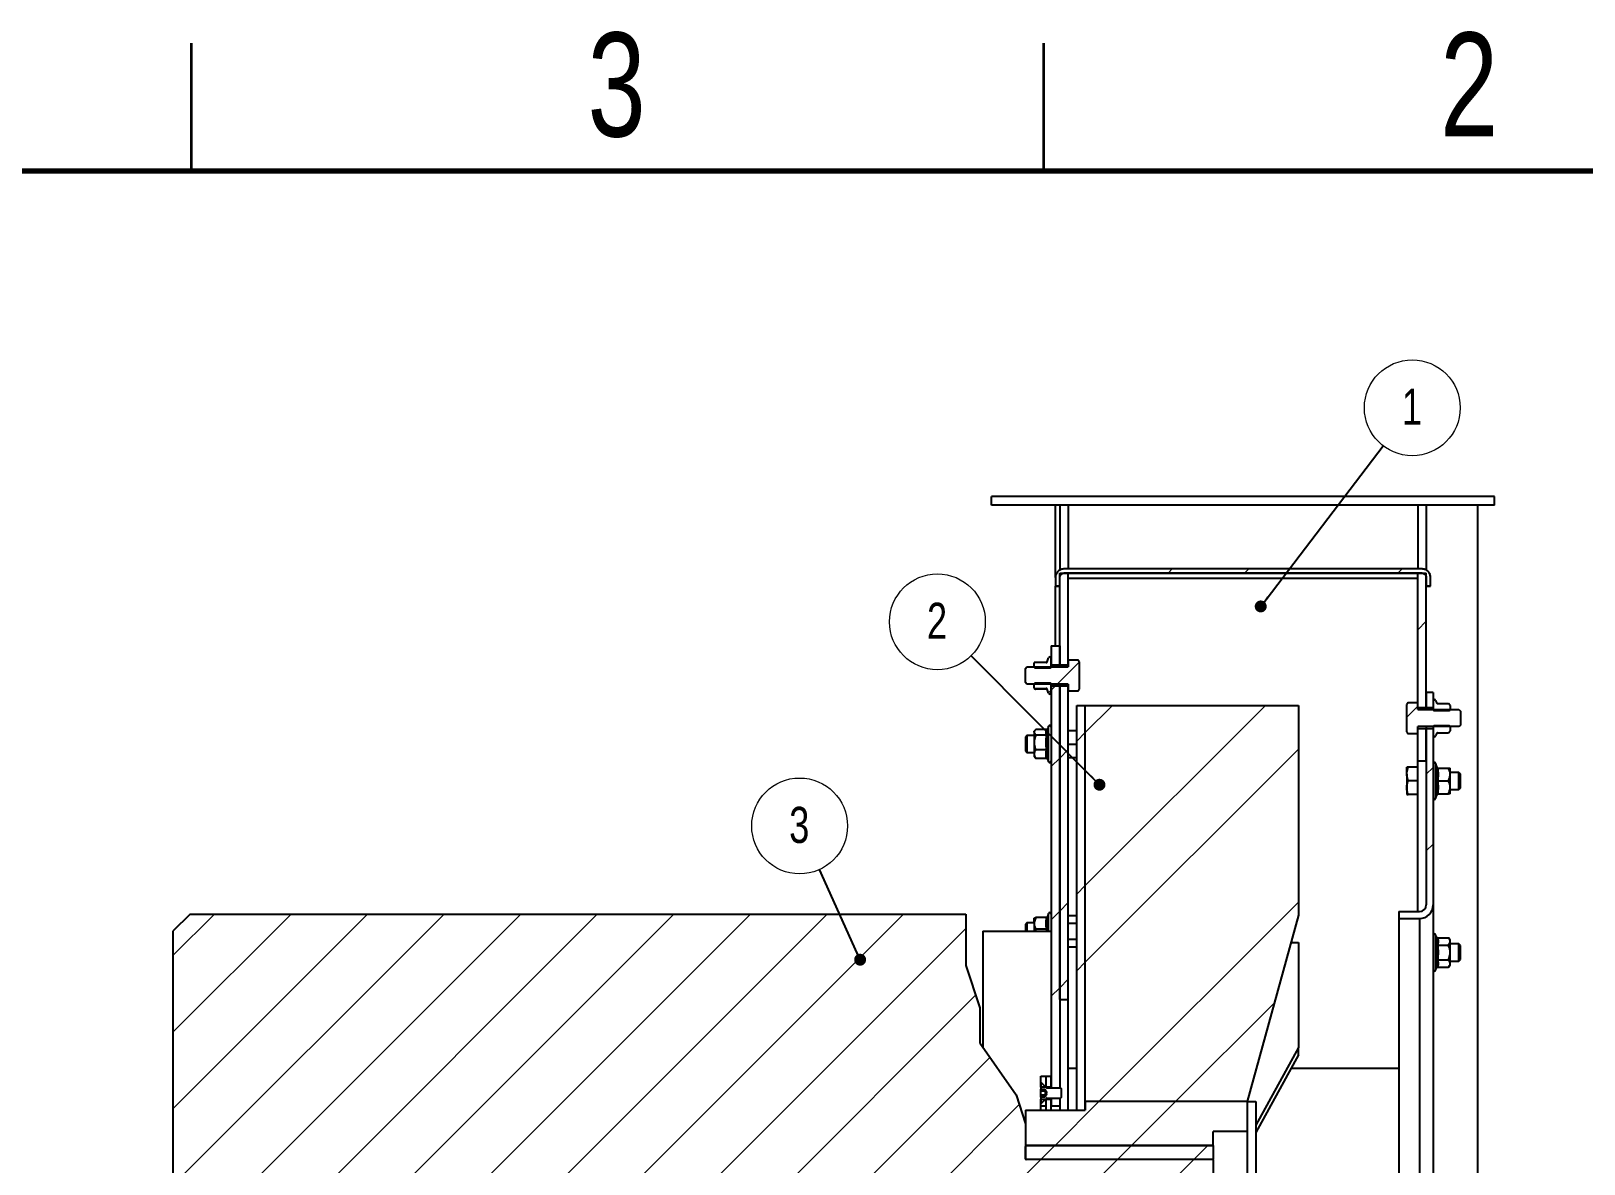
# Model space of a CAD drawing. Header units: millimetres. Extents: x 2 to 418, y 2 to 295.
# Drawn here: x 250.6 to 341.7, y 228.7 to 295.2 of the extents above; entities that cross this region are included whole.
import ezdxf

# ---------------------------------------------------------------- set-up
doc = ezdxf.new("R2010")
doc.units = ezdxf.units.MM
doc.styles.add('SLDTEXTSTYLE0', font='TXT', dxfattribs={"width": 0.75})
doc.dimstyles.new('SLDDIMSTYLE1', dxfattribs={"dimtxt": 0.18, "dimasz": 0.7, "dimexe": 0, "dimexo": 0.0625, "dimgap": 0, "dimtad": 0, "dimtih": 1, "dimtoh": 1, "dimdec": 0, "dimrnd": 1e-09, "dimzin": 0, "dimdsep": 46, "dimtxsty": 'Standard', "dimblk1": 'DOT', "dimblk2": 'DOT', "dimsah": 1, "dimcen": 0.09, "dimadec": 0, "dimazin": 0, "dimtfac": 0.7, "dimtdec": 0, "dimtofl": 0, "dimtmove": 0, "dimatfit": 3, "dimldrblk": 'DOT', "dimfxl": 0, "dimfrac": 2, "dimtolj": 1, "dimtzin": 0, "dimarcsym": 0})

# ---------------------------------------------------------------- blocks, each defined once
blk = doc.blocks.new('SW_NOTE_11')
at = {"color": 0, "linetype": 'Continuous', "lineweight": 0}
blk.add_circle((-1.158, 2.561), 2.81, dxfattribs=at)
at = {"color": 0, "linetype": 'Continuous', "lineweight": 0, "insert": (-1.179, 3.679), "char_height": 2.117, "attachment_point": 2, "style": 'SLDTEXTSTYLE0'}
blk.add_mtext('3', dxfattribs=at)
blk = doc.blocks.new('_DOT')
at = {"color": 0, "linetype": 'ByBlock', "lineweight": -2}
blk.add_line((-0.5, 0), (-1, 0), dxfattribs=at)
at = {"color": 0, "linetype": 'ByBlock', "const_width": 0.5}
blk.add_lwpolyline([(-0.25, 0, 1), (0.25, 0, 1)], format="xyb", close=True, dxfattribs=at)
blk = doc.blocks.new('SW_NOTE_12')
at = {"color": 0, "linetype": 'Continuous', "lineweight": 0}
blk.add_circle((1.704, 2.234), 2.81, dxfattribs=at)
at = {"color": 0, "linetype": 'Continuous', "lineweight": 0, "insert": (1.683, 3.353), "char_height": 2.117, "attachment_point": 2, "style": 'SLDTEXTSTYLE0'}
blk.add_mtext('1', dxfattribs=at)
blk = doc.blocks.new('SW_NOTE_13')
at = {"color": 0, "linetype": 'Continuous', "lineweight": 0}
blk.add_circle((-1.981, 1.993), 2.81, dxfattribs=at)
at = {"color": 0, "linetype": 'Continuous', "lineweight": 0, "insert": (-2.002, 3.112), "char_height": 2.117, "attachment_point": 2, "style": 'SLDTEXTSTYLE0'}
blk.add_mtext('2', dxfattribs=at)

msp = doc.modelspace()

# ---------------------------------------------------------------- hatches: boundary and pattern name
at = {"linetype": 'Continuous', "lineweight": 18}
h = msp.add_hatch(dxfattribs=at)
h.set_pattern_fill('ANSI32', angle=3e-322, style=0)
edge = h.paths.add_edge_path(flags=0)
edge.add_line((332.672, 262.647), (332.672, 263.147))
edge.add_spline(control_points=[(332.672, 263.147), (332.672, 263.203), (332.663, 263.26), (332.644, 263.312), (332.626, 263.365), (332.598, 263.416), (332.563, 263.459), (332.528, 263.503), (332.485, 263.541), (332.437, 263.571), (332.39, 263.601), (332.337, 263.622), (332.282, 263.635), (332.246, 263.643), (332.209, 263.647), (332.172, 263.647)], knot_values=[0, 0, 0, 0, 0.001679, 0.001679, 0.001679, 0.003358, 0.003358, 0.003358, 0.005037, 0.005037, 0.005037, 0.006715, 0.006715, 0.006715, 0.007811, 0.007811, 0.007811, 0.007811], weights=[1, 1, 1, 1, 1, 1, 1, 1, 1, 1, 1, 1, 1, 1, 1, 1], degree=3, periodic=0)
edge.add_line((332.172, 263.647), (311.172, 263.647))
edge.add_spline(control_points=[(311.172, 263.647), (311.116, 263.647), (311.06, 263.637), (311.007, 263.619), (310.954, 263.6), (310.904, 263.572), (310.86, 263.537), (310.816, 263.502), (310.778, 263.459), (310.748, 263.412), (310.719, 263.364), (310.697, 263.311), (310.685, 263.257), (310.676, 263.221), (310.672, 263.184), (310.672, 263.147)], knot_values=[0, 0, 0, 0, 0.001679, 0.001679, 0.001679, 0.003358, 0.003358, 0.003358, 0.005037, 0.005037, 0.005037, 0.006715, 0.006715, 0.006715, 0.007811, 0.007811, 0.007811, 0.007811], weights=[1, 1, 1, 1, 1, 1, 1, 1, 1, 1, 1, 1, 1, 1, 1, 1], degree=3, periodic=0)
edge.add_line((310.672, 263.147), (310.672, 262.647))
edge.add_line((310.672, 262.647), (310.922, 262.647))
edge.add_line((310.922, 262.647), (310.922, 263.147))
edge.add_spline(control_points=[(310.922, 263.147), (310.922, 263.175), (310.927, 263.203), (310.936, 263.23), (310.946, 263.256), (310.96, 263.281), (310.977, 263.303), (310.995, 263.325), (311.016, 263.344), (311.04, 263.359), (311.064, 263.374), (311.09, 263.385), (311.117, 263.391), (311.135, 263.395), (311.154, 263.397), (311.172, 263.397)], knot_values=[0, 0, 0, 0, 0.000839, 0.000839, 0.000839, 0.001679, 0.001679, 0.001679, 0.002518, 0.002518, 0.002518, 0.003358, 0.003358, 0.003358, 0.003905, 0.003905, 0.003905, 0.003905], weights=[1, 1, 1, 1, 1, 1, 1, 1, 1, 1, 1, 1, 1, 1, 1, 1], degree=3, periodic=0)
edge.add_line((311.172, 263.397), (332.172, 263.397))
edge.add_spline(control_points=[(332.172, 263.397), (332.2, 263.397), (332.229, 263.392), (332.255, 263.383), (332.281, 263.374), (332.307, 263.36), (332.328, 263.342), (332.35, 263.325), (332.369, 263.303), (332.384, 263.279), (332.399, 263.256), (332.41, 263.229), (332.416, 263.202), (332.42, 263.184), (332.422, 263.165), (332.422, 263.147)], knot_values=[0, 0, 0, 0, 0.000839, 0.000839, 0.000839, 0.001679, 0.001679, 0.001679, 0.002518, 0.002518, 0.002518, 0.003358, 0.003358, 0.003358, 0.003905, 0.003905, 0.003905, 0.003905], weights=[1, 1, 1, 1, 1, 1, 1, 1, 1, 1, 1, 1, 1, 1, 1, 1], degree=3, periodic=0)
edge.add_line((332.422, 263.147), (332.422, 262.647))
edge.add_line((332.422, 262.647), (332.672, 262.647))
h = msp.add_hatch(dxfattribs=at)
h.set_pattern_fill('ANSI32', angle=3e-322, style=0)
h.paths.add_polyline_path([(311.422, 263.396), (310.922, 263.396), (310.922, 257.996), (311.422, 257.996)], flags=0)
h = msp.add_hatch(dxfattribs=at)
h.set_pattern_fill('ANSI32', angle=3e-322, style=0)
h.paths.add_polyline_path([(332.422, 263.396), (331.922, 263.396), (331.922, 255.496), (332.422, 255.496)], flags=0)
h = msp.add_hatch(dxfattribs=at)
h.set_pattern_fill('ANSI32', angle=3e-322, style=0)
h.paths.add_polyline_path([(310.922, 259.146), (310.422, 259.146), (310.422, 257.996), (310.922, 257.996)], flags=0)
h = msp.add_hatch(dxfattribs=at)
h.set_pattern_fill('ANSI31', style=0)
h.paths.add_polyline_path([(311.991, 258.32), (311.422, 258.32), (311.422, 257.896), (309.005, 257.896), (308.922, 257.813), (308.922, 256.979), (309.005, 256.896), (311.422, 256.896), (311.422, 256.472), (311.991, 256.472), (312.062, 256.596), (312.062, 258.196)], flags=0)
h = msp.add_hatch(dxfattribs=at)
h.set_pattern_fill('ANSI31', style=0)
edge = h.paths.add_edge_path(flags=0)
edge.add_spline(control_points=[(310.184, 258.192), (310.182, 258.188), (310.181, 258.184), (310.178, 258.181), (310.175, 258.175), (310.17, 258.17), (310.165, 258.166), (310.159, 258.161), (310.153, 258.158), (310.147, 258.156), (310.141, 258.154), (310.134, 258.152), (310.127, 258.152)], knot_values=[0, 0, 0, 0, 0.000131, 0.000131, 0.000131, 0.000335, 0.000335, 0.000335, 0.000538, 0.000538, 0.000538, 0.000741, 0.000741, 0.000741, 0.000741], weights=[1, 1, 1, 1, 1, 1, 1, 1, 1, 1, 1, 1, 1], degree=3, periodic=0)
edge.add_line((310.127, 258.152), (309.428, 258.152))
edge.add_line((309.428, 258.152), (309.422, 258.146))
edge.add_line((309.422, 258.146), (309.422, 257.896))
edge.add_line((309.422, 257.896), (309.475, 257.821))
edge.add_line((309.475, 257.821), (310.367, 257.821))
edge.add_line((310.367, 257.821), (310.42, 257.896))
edge.add_line((310.42, 257.896), (310.422, 257.896))
edge.add_line((310.422, 257.896), (310.422, 258.409))
edge.add_arc((310.345, 258.409), 0.0773, 0, 160)
edge.add_line((310.272, 258.435), (310.184, 258.192))
h = msp.add_hatch(dxfattribs=at)
h.set_pattern_fill('ANSI31', style=0)
edge = h.paths.add_edge_path(flags=0)
edge.add_spline(control_points=[(310.127, 256.64), (310.131, 256.64), (310.135, 256.639), (310.139, 256.638), (310.146, 256.637), (310.153, 256.634), (310.158, 256.631), (310.164, 256.627), (310.17, 256.623), (310.174, 256.617), (310.178, 256.612), (310.182, 256.606), (310.184, 256.6)], knot_values=[0, 0, 0, 0, 0.000122, 0.000122, 0.000122, 0.000328, 0.000328, 0.000328, 0.000535, 0.000535, 0.000535, 0.000742, 0.000742, 0.000742, 0.000742], weights=[1, 1, 1, 1, 1, 1, 1, 1, 1, 1, 1, 1, 1], degree=3, periodic=0)
edge.add_line((310.184, 256.6), (310.272, 256.357))
edge.add_arc((310.345, 256.383), 0.0773, 200, 360)
edge.add_line((310.422, 256.383), (310.422, 256.896))
edge.add_line((310.422, 256.896), (310.42, 256.896))
edge.add_line((310.42, 256.896), (310.367, 256.971))
edge.add_line((310.367, 256.971), (309.475, 256.971))
edge.add_line((309.475, 256.971), (309.422, 256.896))
edge.add_line((309.422, 256.896), (309.422, 256.646))
edge.add_line((309.422, 256.646), (309.428, 256.64))
edge.add_line((309.428, 256.64), (310.127, 256.64))
h = msp.add_hatch(dxfattribs=at)
h.set_pattern_fill('ANSI32', angle=3e-322, style=0)
h.paths.add_polyline_path([(310.922, 256.796), (310.422, 256.796), (310.422, 233.196), (310.922, 233.196)], flags=0)
h = msp.add_hatch(dxfattribs=at)
h.set_pattern_fill('ANSI32', angle=3e-322, style=0)
h.paths.add_polyline_path([(310.922, 256.796), (310.922, 238.396), (311.422, 238.396), (311.422, 256.796)], flags=0)
h = msp.add_hatch(dxfattribs=at)
h.set_pattern_fill('ANSI32', angle=3e-322, style=0)
h.paths.add_polyline_path([(332.822, 256.396), (332.422, 256.396), (332.422, 255.496), (332.822, 255.496)], flags=0)
h = msp.add_hatch(dxfattribs=at)
h.set_pattern_fill('ANSI31', style=0)
edge = h.paths.add_edge_path(flags=0)
edge.add_spline(control_points=[(333.08, 255.762), (333.073, 255.762), (333.067, 255.763), (333.061, 255.766), (333.054, 255.768), (333.049, 255.771), (333.043, 255.775), (333.037, 255.78), (333.032, 255.785), (333.028, 255.791), (333.024, 255.797), (333.02, 255.803), (333.018, 255.81), (333.018, 255.81), (333.018, 255.811), (333.018, 255.811)], knot_values=[0, 0, 0, 0, 0.000198, 0.000198, 0.000198, 0.000395, 0.000395, 0.000395, 0.000614, 0.000614, 0.000614, 0.000833, 0.000833, 0.000833, 0.000838, 0.000838, 0.000838, 0.000838], weights=[1, 1, 1, 1, 1, 1, 1, 1, 1, 1, 1, 1, 1, 1, 1, 1], degree=3, periodic=0)
edge.add_line((333.018, 255.811), (332.972, 255.935))
edge.add_arc((332.9, 255.909), 0.0773, 20, 180)
edge.add_line((332.822, 255.909), (332.822, 255.396))
edge.add_line((332.822, 255.396), (332.825, 255.396))
edge.add_line((332.825, 255.396), (332.877, 255.321))
edge.add_line((332.877, 255.321), (333.77, 255.321))
edge.add_line((333.77, 255.321), (333.822, 255.396))
edge.add_line((333.822, 255.396), (333.822, 255.646))
edge.add_line((333.822, 255.646), (333.722, 255.762))
edge.add_line((333.722, 255.762), (333.08, 255.762))
h = msp.add_hatch(dxfattribs=at)
h.set_pattern_fill('ANSI32', angle=3e-322, style=0)
h.paths.add_polyline_path([(312.422, 255.646), (311.922, 255.646), (311.922, 231.896), (312.422, 231.896)], flags=0)
h = msp.add_hatch(dxfattribs=at)
h.set_pattern_fill('ANSI32', angle=3e-322, style=0)
h.paths.add_polyline_path([(312.422, 232.396), (321.922, 232.396), (324.922, 243.331), (324.922, 255.646), (312.422, 255.646)], flags=0)
h = msp.add_hatch(dxfattribs=at)
h.set_pattern_fill('ANSI31', style=0)
h.paths.add_polyline_path([(331.354, 253.972), (331.922, 253.972), (331.922, 254.396), (334.34, 254.396), (334.422, 254.479), (334.422, 255.313), (334.34, 255.396), (331.922, 255.396), (331.922, 255.82), (331.354, 255.82), (331.282, 255.696), (331.282, 254.096)], flags=0)
h = msp.add_hatch(dxfattribs=at)
h.set_pattern_fill('ANSI32', angle=3e-322, style=0)
edge = h.paths.add_edge_path(flags=0)
edge.add_arc((332.022, 243.946), 0.8, 270, 360)
edge.add_line((332.822, 243.946), (332.822, 254.296))
edge.add_line((332.822, 254.296), (332.422, 254.296))
edge.add_line((332.422, 254.296), (332.422, 243.946))
edge.add_arc((332.022, 243.946), 0.4, 270, 360, ccw=False)
edge.add_line((332.022, 243.546), (330.822, 243.546))
edge.add_line((330.822, 243.546), (330.822, 243.146))
edge.add_line((330.822, 243.146), (332.022, 243.146))
h = msp.add_hatch(dxfattribs=at)
h.set_pattern_fill('ANSI32', angle=3e-322, style=0)
h.paths.add_polyline_path([(331.922, 254.296), (331.922, 252.396), (332.422, 252.396), (332.422, 254.296)], flags=0)
h = msp.add_hatch(dxfattribs=at)
h.set_pattern_fill('ANSI31', style=0)
edge = h.paths.add_edge_path(flags=0)
edge.add_spline(control_points=[(333.018, 253.981), (333.018, 253.981), (333.018, 253.982), (333.018, 253.982), (333.02, 253.989), (333.024, 253.995), (333.028, 254.001), (333.032, 254.007), (333.037, 254.012), (333.043, 254.017), (333.049, 254.021), (333.054, 254.024), (333.061, 254.026), (333.067, 254.029), (333.073, 254.03), (333.08, 254.03)], knot_values=[-0.000005, -0.000005, -0.000005, -0.000005, 0, 0, 0, 0.00022, 0.00022, 0.00022, 0.000439, 0.000439, 0.000439, 0.000637, 0.000637, 0.000637, 0.000836, 0.000836, 0.000836, 0.000836], weights=[1, 1, 1, 1, 1, 1, 1, 1, 1, 1, 1, 1, 1, 1, 1, 1], degree=3, periodic=0)
edge.add_line((333.08, 254.03), (333.722, 254.03))
edge.add_line((333.722, 254.03), (333.822, 254.146))
edge.add_line((333.822, 254.146), (333.822, 254.396))
edge.add_line((333.822, 254.396), (333.77, 254.471))
edge.add_line((333.77, 254.471), (332.877, 254.471))
edge.add_line((332.877, 254.471), (332.825, 254.396))
edge.add_line((332.825, 254.396), (332.822, 254.396))
edge.add_line((332.822, 254.396), (332.822, 253.883))
edge.add_arc((332.9, 253.883), 0.0773, 180, 340)
edge.add_line((332.972, 253.857), (333.018, 253.981))
h = msp.add_hatch(dxfattribs=at)
h.set_pattern_fill('ANSI31', style=0)
h.paths.add_polyline_path([(258.922, 242.396), (258.922, 212.396), (259.922, 211.396), (273.922, 211.396), (305.42, 211.396), (305.42, 214.418), (306.233, 216.883), (306.233, 218.954), (308.366, 222.001), (308.922, 223.69), (308.922, 225.296), (319.922, 225.296), (319.922, 226.796), (314.922, 226.796), (314.922, 227.996), (319.922, 227.996), (319.922, 228.996), (308.922, 228.996), (308.922, 229.496), (308.922, 231.102), (308.366, 232.791), (306.233, 235.838), (306.233, 237.909), (305.42, 240.374), (305.42, 243.396), (259.922, 243.396)], flags=0)
h = msp.add_hatch(dxfattribs=at)
h.set_pattern_fill('ANSI32', angle=3e-322, style=0)
h.paths.add_polyline_path([(310.122, 233.896), (309.822, 233.896), (309.822, 233.246), (310.122, 233.246)], flags=0)
h = msp.add_hatch(dxfattribs=at)
h.set_pattern_fill('ANSI31', style=0)
edge = h.paths.add_edge_path(flags=0)
edge.add_line((310.072, 232.664), (309.822, 232.664))
edge.add_line((309.822, 232.664), (309.822, 232.318))
edge.add_line((309.822, 232.318), (309.874, 232.318))
edge.add_line((309.874, 232.318), (310.144, 232.587))
edge.add_arc((310.165, 232.566), 0.03, 90, 135, ccw=False)
edge.add_line((310.165, 232.596), (310.967, 232.596))
edge.add_line((310.967, 232.596), (311.022, 232.651))
edge.add_line((311.022, 232.651), (311.022, 233.141))
edge.add_line((311.022, 233.141), (310.967, 233.196))
edge.add_line((310.967, 233.196), (310.165, 233.196))
edge.add_arc((310.165, 233.226), 0.03, 225, 270, ccw=False)
edge.add_line((310.144, 233.205), (309.874, 233.475))
edge.add_line((309.874, 233.475), (309.822, 233.475))
edge.add_line((309.822, 233.475), (309.822, 233.128))
edge.add_line((309.822, 233.128), (310.072, 233.128))
edge.add_line((310.072, 233.128), (310.072, 233.097))
edge.add_line((310.072, 233.097), (310.188, 232.896))
edge.add_line((310.188, 232.896), (310.072, 232.695))
edge.add_line((310.072, 232.695), (310.072, 232.664))
h = msp.add_hatch(dxfattribs=at)
h.set_pattern_fill('ANSI34', angle=3e-322, style=0)
h.paths.add_polyline_path([(310.422, 233.896), (310.122, 233.896), (310.122, 233.246), (310.422, 233.246)], flags=0)
h = msp.add_hatch(dxfattribs=at)
h.set_pattern_fill('ANSI32', angle=3e-322, style=0)
h.paths.add_polyline_path([(312.422, 231.896), (308.922, 231.896), (308.922, 229.826), (319.922, 229.826), (319.922, 230.646), (321.922, 230.646), (321.922, 232.396), (312.422, 232.396)], flags=0)
h = msp.add_hatch(dxfattribs=at)
h.set_pattern_fill('ANSI32', angle=3e-322, style=0)
h.paths.add_polyline_path([(309.822, 232.546), (309.822, 232.146), (310.122, 232.146), (310.122, 232.546)], flags=0)
h = msp.add_hatch(dxfattribs=at)
h.set_pattern_fill('ANSI34', angle=3e-322, style=0)
h.paths.add_polyline_path([(310.122, 232.546), (310.122, 231.896), (310.422, 231.896), (310.422, 232.546)], flags=0)
h = msp.add_hatch(dxfattribs=at)
h.set_pattern_fill('ANSI32', angle=3e-322, style=0)
h.paths.add_polyline_path([(310.422, 232.596), (310.422, 232.146), (310.922, 232.146), (310.922, 232.596)], flags=0)
h = msp.add_hatch(dxfattribs=at)
h.set_pattern_fill('ANSI32', angle=3e-322, style=0)
h.paths.add_polyline_path([(322.422, 232.396), (321.922, 232.396), (321.922, 228.096), (322.422, 228.096)], flags=0)
h = msp.add_hatch(dxfattribs=at)
h.set_pattern_fill('ANSI31', style=0)
edge = h.paths.add_edge_path(flags=0)
edge.add_line((308.962, 228.996), (319.882, 228.996))
edge.add_arc((319.882, 229.036), 0.04, 270, 360)
edge.add_line((319.922, 229.036), (319.922, 229.756))
edge.add_arc((319.882, 229.756), 0.04, 0, 90)
edge.add_line((319.882, 229.796), (308.962, 229.796))
edge.add_arc((308.962, 229.756), 0.04, 90, 180)
edge.add_line((308.922, 229.756), (308.922, 229.036))
edge.add_arc((308.962, 229.036), 0.04, 180, 270)

# ---------------------------------------------------------------- linework, layer by layer
at = {"color": 7, "linetype": 'Continuous', "lineweight": 35}
for p, q in [((260, 287), (260, 294.5)), ((310, 287), (310, 294.5))]:
    msp.add_line(p, q, dxfattribs=at)
at = {"color": 7, "linetype": 'Continuous', "lineweight": 70}
msp.add_line((10, 287), (410, 287), dxfattribs=at)
at = {"color": 7, "linetype": 'Continuous', "lineweight": 25}
for p, q in [((336.422, 267.896), (306.922, 267.896)), ((306.922, 267.396), (306.922, 267.896)), ((336.422, 267.396), (336.422, 267.896)), ((336.422, 267.396), (306.922, 267.396)), ((310.672, 263.147), (310.672, 267.396)), ((310.922, 267.396), (310.922, 263.58)), ((311.422, 267.396), (311.422, 263.647)), ((331.922, 267.396), (331.922, 263.647)), ((332.422, 267.396), (332.422, 263.58)), ((335.422, 267.396), (335.422, 196.044)), ((310.922, 263.396), (311.422, 263.396)), ((310.922, 257.996), (310.922, 263.396)), ((311.172, 263.647), (311.172, 263.647)), ((332.172, 263.647), (311.172, 263.647)), ((311.172, 263.397), (332.172, 263.397)), ((332.172, 263.397), (311.172, 263.397)), ((311.422, 263.397), (311.422, 263.396)), ((311.422, 257.996), (311.422, 263.396)), ((331.922, 263.397), (331.922, 263.396)), ((331.922, 255.496), (331.922, 263.396)), ((331.922, 263.396), (332.422, 263.396)), ((332.172, 263.647), (332.172, 263.647)), ((332.409, 263.227), (332.38, 263.283)), ((332.422, 255.496), (332.422, 263.396)), ((310.672, 263.147), (310.672, 262.647)), ((310.672, 262.647), (310.922, 262.647)), ((310.922, 262.647), (310.672, 262.647)), ((310.672, 262.647), (310.672, 262.647)), ((310.672, 259.146), (310.672, 262.629)), ((310.922, 262.647), (310.922, 263.147)), ((331.922, 263.096), (311.422, 263.096)), ((332.422, 263.147), (332.422, 262.647)), ((332.422, 262.647), (332.672, 262.647)), ((332.672, 262.647), (332.422, 262.647)), ((332.422, 262.647), (332.422, 262.647)), ((332.672, 262.647), (332.672, 263.147)), ((310.422, 259.146), (310.422, 257.996)), ((310.422, 259.146), (310.922, 259.146)), ((310.922, 259.146), (310.922, 257.996)), ((308.922, 257.813), (309.005, 257.896)), ((308.922, 256.979), (308.922, 257.813)), ((309.005, 257.896), (311.422, 257.896)), ((309.428, 258.152), (309.422, 258.146)), ((309.422, 257.896), (309.422, 258.146)), ((309.422, 257.896), (309.475, 257.821)), ((310.127, 258.152), (309.428, 258.152)), ((310.367, 257.821), (309.475, 257.821)), ((310.184, 258.192), (310.272, 258.435)), ((310.367, 257.821), (310.42, 257.896)), ((310.42, 257.896), (310.422, 257.896)), ((310.422, 257.896), (310.422, 258.409)), ((310.922, 257.996), (310.422, 257.996)), ((310.922, 257.996), (310.922, 257.896)), ((311.422, 257.996), (310.922, 257.996)), ((311.422, 258.32), (311.422, 257.896)), ((311.422, 258.32), (311.991, 258.32)), ((312.062, 258.196), (311.991, 258.32)), ((312.062, 258.196), (312.062, 256.596)), ((309.005, 256.896), (308.922, 256.979)), ((311.422, 256.896), (309.005, 256.896)), ((309.475, 256.971), (309.422, 256.896)), ((309.422, 256.646), (309.422, 256.896)), ((309.475, 256.971), (310.367, 256.971)), ((310.42, 256.896), (310.367, 256.971)), ((310.422, 256.896), (310.42, 256.896)), ((310.422, 256.383), (310.422, 256.896)), ((310.922, 256.896), (310.922, 256.796)), ((311.422, 256.896), (311.422, 256.472)), ((309.422, 256.646), (309.428, 256.64)), ((309.428, 256.64), (310.127, 256.64)), ((310.165, 256.596), (309.522, 256.596)), ((310.165, 256.596), (310.127, 256.64)), ((310.272, 256.357), (310.184, 256.6)), ((310.422, 256.796), (310.922, 256.796)), ((310.422, 256.796), (310.422, 233.196)), ((310.922, 256.796), (310.922, 233.196)), ((310.922, 256.796), (311.422, 256.796)), ((310.922, 238.396), (310.922, 256.796)), ((311.422, 238.396), (311.422, 256.796)), ((311.991, 256.472), (311.422, 256.472)), ((311.991, 256.472), (312.062, 256.596)), ((332.422, 256.396), (332.422, 255.496)), ((332.822, 256.396), (332.422, 256.396)), ((332.822, 256.396), (332.822, 255.496)), ((332.822, 255.909), (332.822, 255.396)), ((332.972, 255.935), (333.018, 255.811)), ((311.922, 255.646), (312.422, 255.646)), ((311.922, 231.896), (311.922, 255.646)), ((312.422, 232.396), (312.422, 255.646)), ((312.422, 255.646), (324.922, 255.646)), ((312.422, 231.896), (312.422, 255.646)), ((324.922, 255.646), (324.922, 243.331)), ((331.354, 255.82), (331.282, 255.696)), ((331.282, 254.096), (331.282, 255.696)), ((331.354, 255.82), (331.922, 255.82)), ((331.922, 255.396), (331.922, 255.82)), ((332.422, 255.496), (331.922, 255.496)), ((331.922, 255.396), (334.34, 255.396)), ((332.822, 255.496), (332.422, 255.496)), ((332.422, 255.496), (332.422, 255.396)), ((332.822, 255.396), (332.825, 255.396)), ((332.825, 255.396), (332.877, 255.321)), ((333.77, 255.321), (332.877, 255.321)), ((333.08, 255.762), (333.722, 255.762)), ((333.822, 255.646), (333.722, 255.762)), ((333.77, 255.321), (333.822, 255.396)), ((333.822, 255.646), (333.822, 255.396)), ((334.34, 255.396), (334.422, 255.313)), ((334.422, 255.313), (334.422, 254.479)), ((309.478, 254.191), (309.422, 254.127)), ((309.422, 254.07), (309.422, 254.127)), ((310.165, 254.235), (309.522, 254.235)), ((310.272, 254.416), (310.206, 254.234)), ((311.422, 254.177), (311.922, 254.177)), ((331.282, 254.096), (331.354, 253.972)), ((334.34, 254.396), (331.922, 254.396)), ((331.922, 253.972), (331.922, 254.396)), ((331.922, 254.296), (332.422, 254.296)), ((331.922, 252.396), (331.922, 254.296)), ((332.422, 254.396), (332.422, 254.296)), ((332.422, 254.296), (332.422, 243.946)), ((332.422, 254.296), (332.822, 254.296)), ((332.422, 252.396), (332.422, 254.296)), ((332.822, 254.396), (332.822, 253.883)), ((332.825, 254.396), (332.822, 254.396)), ((332.822, 254.296), (332.822, 243.946)), ((332.877, 254.471), (332.825, 254.396)), ((332.877, 254.471), (333.77, 254.471)), ((333.722, 254.03), (333.822, 254.146)), ((333.822, 254.396), (333.77, 254.471)), ((333.822, 254.396), (333.822, 254.146)), ((334.422, 254.479), (334.34, 254.396)), ((309.005, 253.877), (308.922, 253.794)), ((308.922, 253.794), (308.922, 252.96)), ((309.422, 253.877), (309.005, 253.877)), ((309.005, 253.877), (309.005, 252.877)), ((309.422, 254.07), (309.422, 253.474)), ((309.422, 253.474), (309.422, 252.782)), ((310.165, 253.904), (309.522, 253.904)), ((311.422, 253.377), (311.922, 253.377)), ((331.922, 253.972), (331.354, 253.972)), ((333.018, 253.981), (332.972, 253.857)), ((333.08, 254.03), (333.722, 254.03)), ((308.922, 252.96), (309.005, 252.877)), ((309.005, 252.877), (309.422, 252.877)), ((309.422, 252.782), (309.422, 252.627)), ((309.422, 252.627), (309.478, 252.563)), ((309.522, 252.518), (309.48, 252.565)), ((310.165, 253.045), (309.522, 253.045)), ((310.165, 252.518), (309.522, 252.518)), ((310.218, 252.487), (310.272, 252.338)), ((311.422, 252.577), (311.922, 252.577)), ((331.922, 252.396), (332.422, 252.396)), ((331.922, 243.546), (331.922, 252.396)), ((331.282, 251.612), (331.282, 252.012)), ((331.282, 251.612), (331.282, 250.812)), ((331.922, 252.012), (331.354, 252.012)), ((333.062, 252.005), (332.972, 252.251)), ((333.052, 252.002), (333.054, 252.002)), ((333.08, 251.962), (333.722, 251.962)), ((333.822, 251.587), (333.822, 251.962)), ((334.34, 251.712), (333.822, 251.712)), ((333.822, 250.837), (333.822, 251.587)), ((334.422, 251.629), (334.34, 251.712)), ((334.34, 251.462), (334.34, 251.712)), ((334.34, 250.712), (334.34, 251.462)), ((334.422, 251.42), (334.422, 251.629)), ((334.422, 250.795), (334.422, 251.42)), ((331.282, 250.812), (331.282, 250.412)), ((331.922, 251.212), (331.354, 251.212)), ((333.08, 251.212), (333.722, 251.212)), ((333.08, 250.462), (333.722, 250.462)), ((333.822, 250.462), (333.822, 250.837)), ((333.822, 250.712), (334.34, 250.712)), ((334.34, 250.712), (334.422, 250.795)), ((331.922, 250.412), (331.354, 250.412)), ((332.972, 250.173), (333.062, 250.418)), ((333.052, 250.422), (333.054, 250.422)), ((259.922, 243.396), (258.922, 242.396)), ((259.922, 243.396), (305.42, 243.396)), ((305.42, 243.396), (305.42, 240.374)), ((310.165, 243.196), (309.522, 243.196)), ((310.272, 243.435), (310.187, 243.201)), ((311.422, 243.32), (311.922, 243.32)), ((324.922, 243.331), (321.922, 232.396)), ((330.822, 243.546), (332.022, 243.546)), ((330.822, 243.546), (330.822, 243.146)), ((332.822, 243.946), (332.822, 210.846)), ((258.922, 242.396), (258.922, 212.396)), ((306.422, 242.396), (306.422, 235.567)), ((306.422, 242.396), (310.422, 242.396)), ((309.005, 242.896), (308.922, 242.813)), ((308.922, 242.813), (308.922, 242.396)), ((309.422, 242.896), (309.005, 242.896)), ((309.005, 242.896), (309.005, 242.396)), ((309.422, 242.852), (309.422, 243.146)), ((309.422, 242.852), (309.422, 242.396)), ((309.522, 242.509), (309.48, 242.396)), ((310.165, 242.509), (309.522, 242.509)), ((311.422, 242.858), (311.922, 242.858)), ((330.822, 243.146), (332.022, 243.146)), ((330.822, 243.146), (330.822, 211.646)), ((332.022, 243.146), (332.022, 211.646)), ((311.422, 241.934), (311.922, 241.934)), ((311.422, 241.472), (311.922, 241.472)), ((324.485, 241.738), (324.922, 241.738)), ((324.922, 241.738), (324.922, 235.58)), ((333.018, 242.061), (332.972, 242.185)), ((333.08, 242.012), (333.722, 242.012)), ((333.08, 241.579), (333.722, 241.579)), ((333.822, 241.896), (333.722, 242.012)), ((333.822, 241.796), (333.822, 241.896)), ((333.822, 241.146), (333.822, 241.796)), ((334.34, 241.646), (333.822, 241.646)), ((334.422, 241.563), (334.34, 241.646)), ((334.34, 241.579), (334.34, 241.646)), ((334.34, 240.646), (334.34, 241.579)), ((334.422, 241.507), (334.422, 241.563)), ((334.422, 240.729), (334.422, 241.507)), ((333.08, 240.713), (333.722, 240.713)), ((333.822, 240.497), (333.822, 241.146)), ((333.822, 240.646), (334.34, 240.646)), ((333.822, 240.396), (333.822, 240.497)), ((334.34, 240.646), (334.422, 240.729)), ((305.42, 240.374), (306.233, 237.909)), ((332.972, 240.107), (333.018, 240.231)), ((333.08, 240.28), (333.722, 240.28)), ((333.722, 240.28), (333.822, 240.396)), ((306.233, 237.909), (306.233, 235.838)), ((310.922, 238.396), (311.422, 238.396)), ((311.422, 231.896), (311.422, 238.396)), ((306.233, 235.838), (308.366, 232.791)), ((324.922, 235.58), (322.422, 231.024)), ((324.922, 235.147), (322.422, 230.591)), ((324.922, 235.147), (324.922, 235.58)), ((309.822, 233.246), (309.822, 233.896)), ((309.822, 233.896), (310.122, 233.896)), ((309.874, 233.475), (309.822, 233.475)), ((309.822, 233.475), (309.822, 233.128)), ((310.122, 233.246), (309.822, 233.246)), ((310.144, 233.205), (309.874, 233.475)), ((310.122, 233.246), (310.122, 233.896)), ((310.122, 233.896), (310.422, 233.896)), ((310.122, 233.226), (310.122, 233.246)), ((310.422, 233.246), (310.122, 233.246)), ((310.967, 233.196), (310.165, 233.196)), ((310.422, 233.246), (310.422, 233.896)), ((310.922, 233.196), (310.422, 233.196)), ((310.967, 233.196), (311.022, 233.141)), ((311.022, 232.651), (311.022, 233.141)), ((308.366, 232.791), (308.922, 231.102)), ((309.822, 233.128), (310.072, 233.128)), ((309.822, 233.012), (309.822, 233.128)), ((310.072, 233.012), (309.822, 233.012)), ((309.822, 232.78), (309.822, 233.012)), ((310.072, 232.78), (309.822, 232.78)), ((309.822, 232.664), (309.822, 232.78)), ((309.822, 232.664), (309.822, 232.318)), ((310.072, 232.664), (309.822, 232.664)), ((309.822, 232.546), (310.122, 232.546)), ((309.822, 232.146), (309.822, 232.546)), ((309.822, 232.318), (309.874, 232.318)), ((309.874, 232.318), (310.144, 232.587)), ((310.072, 233.097), (310.072, 233.128)), ((310.188, 232.896), (310.072, 233.097)), ((310.072, 233.097), (310.072, 233.07)), ((310.072, 233.07), (310.072, 232.896)), ((310.072, 232.695), (310.188, 232.896)), ((310.072, 232.896), (310.072, 232.722)), ((310.072, 232.722), (310.072, 232.695)), ((310.072, 232.664), (310.072, 232.695)), ((310.122, 232.546), (310.122, 232.566)), ((310.122, 232.146), (310.122, 232.546)), ((310.122, 232.546), (310.422, 232.546)), ((310.122, 231.896), (310.122, 232.546)), ((310.165, 232.596), (310.967, 232.596)), ((310.422, 232.596), (310.922, 232.596)), ((310.422, 232.596), (310.422, 232.146)), ((310.422, 231.896), (310.422, 232.546)), ((310.922, 232.596), (310.922, 232.146)), ((311.022, 232.651), (310.967, 232.596)), ((321.922, 232.396), (312.422, 232.396)), ((312.422, 232.396), (312.422, 231.896)), ((321.922, 232.396), (322.422, 232.396)), ((321.922, 232.396), (321.922, 228.096)), ((321.922, 232.396), (321.922, 230.646)), ((322.422, 232.396), (322.422, 228.096)), ((308.922, 231.896), (308.922, 229.826)), ((308.922, 231.896), (312.422, 231.896)), ((309.822, 232.146), (310.122, 232.146)), ((309.822, 231.896), (309.822, 232.146)), ((310.122, 231.896), (310.422, 231.896)), ((310.422, 232.146), (310.922, 232.146)), ((310.922, 232.146), (310.922, 231.896)), ((311.922, 231.896), (312.422, 231.896)), ((308.922, 231.102), (308.922, 229.496)), ((321.922, 230.646), (319.922, 230.646)), ((319.922, 229.826), (319.922, 230.646)), ((319.922, 229.826), (308.922, 229.826)), ((308.922, 229.036), (308.922, 229.756)), ((319.882, 229.796), (308.962, 229.796)), ((319.922, 229.826), (319.922, 229.756)), ((319.922, 229.756), (319.922, 229.036)), ((308.922, 229.496), (308.922, 228.996)), ((319.922, 228.996), (308.922, 228.996)), ((319.882, 228.996), (308.962, 228.996)), ((319.922, 228.996), (319.922, 229.036)), ((319.922, 228.996), (319.922, 227.996))]:
    msp.add_line(p, q, dxfattribs=at)
at = {"color": 8, "linetype": 'Continuous', "lineweight": 25}
for p, q in [((311.172, 263.397), (311.172, 263.397)), ((310.272, 252.338), (310.272, 254.416)), ((332.972, 252.251), (332.972, 250.173)), ((310.191, 243.203), (310.227, 243.241)), ((310.272, 242.396), (310.272, 243.435)), ((310.154, 242.396), (310.165, 242.509)), ((332.972, 242.185), (332.972, 240.107)), ((311.422, 234.356), (311.922, 234.356)), ((324.489, 234.356), (330.822, 234.356))]:
    msp.add_line(p, q, dxfattribs=at)
at = {"color": 7, "linetype": 'Continuous', "lineweight": 25}
for centre, radius, start, end in [((311.172, 263.147), 0.5, 152.36578, 180), ((311.172, 263.147), 0.5, 90, 116.6704), ((332.172, 263.147), 0.5, 62.3248, 90), ((332.172, 263.147), 0.5, 0, 26.65491), ((310.345, 258.409), 0.0773, 0, 160), ((310.345, 256.383), 0.0773, 200, 0), ((332.9, 255.909), 0.0773, 20, 180), ((310.345, 254.389), 0.0773, 0, 160), ((332.9, 253.883), 0.0773, 180, 340), ((310.345, 252.364), 0.0773, 200, 0), ((332.9, 252.224), 0.0773, 20, 180), ((333.119, 252.022), 0.06, 196.2391, 262.33075), ((333.119, 250.402), 0.06, 97.65621, 164.35313), ((332.9, 250.199), 0.0773, 180, 340), ((310.345, 243.409), 0.0773, 0, 160), ((332.022, 243.946), 0.4, 270, 0), ((332.022, 243.946), 0.8, 270, 0), ((332.9, 242.159), 0.0773, 20, 180), ((332.9, 240.133), 0.0773, 180, 340), ((310.165, 233.226), 0.03, 225, 270), ((310.165, 232.566), 0.03, 90, 135), ((308.962, 229.756), 0.04, 90, 180), ((319.882, 229.756), 0.04, 0, 90), ((308.962, 229.036), 0.04, 180, 270), ((319.882, 229.036), 0.04, 270, 0)]:
    msp.add_arc(centre, radius, start, end, dxfattribs=at)
for points, knots in [([(311.172, 263.647), (311.116, 263.641), (311.004, 263.63), (310.854, 263.544), (310.741, 263.417), (310.681, 263.277), (310.675, 263.184), (310.672, 263.147)], [0, 0, 0, 0, 0.214696, 0.429387, 0.644083, 0.858772, 1, 1, 1, 1]), ([(310.922, 263.147), (310.925, 263.175), (310.931, 263.231), (310.974, 263.306), (311.037, 263.363), (311.107, 263.393), (311.154, 263.396), (311.172, 263.397)], [0, 0, 0, 0, 0.214701, 0.429395, 0.644085, 0.858765, 1, 1, 1, 1]), ([(310.972, 263.297), (310.972, 263.297), (310.956, 263.276), (310.946, 263.251), (310.936, 263.227)], [0, 0, 0, 0, 0.000378, 1, 1, 1, 1]), ([(332.672, 263.147), (332.667, 263.203), (332.656, 263.315), (332.57, 263.465), (332.443, 263.578), (332.302, 263.638), (332.209, 263.644), (332.172, 263.647)], [0, 0, 0, 0, 0.214696, 0.429388, 0.64408, 0.858771, 1, 1, 1, 1]), ([(332.172, 263.397), (332.2, 263.394), (332.257, 263.389), (332.332, 263.345), (332.388, 263.282), (332.418, 263.212), (332.421, 263.165), (332.422, 263.147)], [0, 0, 0, 0, 0.214686, 0.429394, 0.644085, 0.85878, 1, 1, 1, 1]), ([(310.127, 258.152), (310.134, 258.153), (310.147, 258.154), (310.165, 258.165), (310.178, 258.178), (310.182, 258.188), (310.184, 258.192)], [0, 0, 0, 0, 0.27361, 0.547046, 0.822322, 1, 1, 1, 1]), ([(309.428, 256.64), (309.445, 256.628), (309.467, 256.613), (309.512, 256.599), (309.522, 256.596)], [0, 0, 0, 0, 0.778251, 1, 1, 1, 1]), ([(310.184, 256.6), (310.181, 256.606), (310.175, 256.618), (310.159, 256.632), (310.142, 256.639), (310.131, 256.639), (310.127, 256.64)], [0, 0, 0, 0, 0.278393, 0.556809, 0.83395, 1, 1, 1, 1]), ([(310.187, 256.591), (310.186, 256.592), (310.179, 256.595), (310.171, 256.596), (310.165, 256.596)], [0, 0, 0, 0, 0.145164, 1, 1, 1, 1]), ([(333.018, 255.811), (333.018, 255.811), (333.02, 255.804), (333.027, 255.79), (333.042, 255.775), (333.06, 255.764), (333.073, 255.763), (333.08, 255.762)], [0, 0, 0, 0, 0.00613, 0.267714, 0.528713, 0.763859, 1, 1, 1, 1]), ([(309.522, 254.235), (309.496, 254.21), (309.443, 254.157), (309.423, 254.1), (309.422, 254.07), (309.422, 254.07)], [0, 0, 0, 0, 0.484338, 0.986327, 1, 1, 1, 1]), ([(310.165, 253.904), (310.145, 253.958), (310.105, 254.069), (310.145, 254.179), (310.165, 254.235)], [0, 0, 0, 0, 0.492247, 1, 1, 1, 1]), ([(310.165, 254.235), (310.171, 254.236), (310.185, 254.238), (310.202, 254.248), (310.214, 254.259), (310.218, 254.266), (310.218, 254.267)], [0, 0, 0, 0, 0.3062571, 0.6112814, 0.949823, 1, 1, 1, 1]), ([(309.422, 254.07), (309.426, 254.046), (309.434, 253.999), (309.479, 253.944), (309.512, 253.913), (309.522, 253.904)], [0, 0, 0, 0, 0.406294, 0.82727, 1, 1, 1, 1]), ([(309.522, 253.904), (309.507, 253.867), (309.45, 253.731), (309.434, 253.583), (309.422, 253.474)], [0, 0, 0, 0, 0.266131, 1, 1, 1, 1]), ([(309.422, 253.474), (309.422, 253.465), (309.424, 253.345), (309.459, 253.197), (309.512, 253.07), (309.522, 253.045)], [0, 0, 0, 0, 0.0667, 0.814095, 1, 1, 1, 1]), ([(310.165, 253.045), (310.145, 253.186), (310.105, 253.472), (310.145, 253.758), (310.165, 253.904)], [0, 0, 0, 0, 0.492245, 1, 1, 1, 1]), ([(310.227, 253.933), (310.227, 253.933), (310.224, 253.929), (310.217, 253.921), (310.203, 253.912), (310.184, 253.905), (310.171, 253.904), (310.165, 253.904)], [0, 0, 0, 0, 0.0061709, 0.2678246, 0.5287601, 0.7639234, 1, 1, 1, 1]), ([(310.227, 253.933), (310.22, 253.894), (310.186, 253.698), (310.169, 253.391), (310.21, 253.13), (310.227, 253.026)], [0, 0, 0, 0, 0.130527, 0.655235, 1, 1, 1, 1]), ([(333.08, 254.03), (333.073, 254.029), (333.06, 254.028), (333.042, 254.017), (333.027, 254.002), (333.02, 253.988), (333.018, 253.981), (333.018, 253.981)], [0, 0, 0, 0, 0.236148, 0.471288, 0.73223, 0.99387, 1, 1, 1, 1]), ([(309.522, 253.045), (309.496, 253.004), (309.443, 252.921), (309.423, 252.83), (309.422, 252.783), (309.422, 252.782)], [0, 0, 0, 0, 0.484348, 0.986331, 1, 1, 1, 1]), ([(309.422, 252.782), (309.426, 252.745), (309.434, 252.67), (309.479, 252.582), (309.512, 252.533), (309.522, 252.518)], [0, 0, 0, 0, 0.406294, 0.827268, 1, 1, 1, 1]), ([(310.165, 252.518), (310.145, 252.605), (310.105, 252.78), (310.145, 252.956), (310.165, 253.045)], [0, 0, 0, 0, 0.4922421, 1, 1, 1, 1]), ([(310.227, 253.026), (310.227, 253.026), (310.224, 253.029), (310.217, 253.034), (310.203, 253.04), (310.184, 253.044), (310.171, 253.045), (310.165, 253.045)], [0, 0, 0, 0, 0.0061406, 0.2678125, 0.5287703, 0.763915, 1, 1, 1, 1]), ([(310.227, 252.47), (310.227, 252.47), (310.224, 252.477), (310.217, 252.49), (310.203, 252.505), (310.184, 252.516), (310.171, 252.517), (310.165, 252.518)], [0, 0, 0, 0, 0.006175, 0.267831, 0.528802, 0.763932, 1, 1, 1, 1]), ([(310.227, 253.026), (310.22, 253.003), (310.186, 252.884), (310.169, 252.696), (310.21, 252.534), (310.227, 252.47)], [0, 0, 0, 0, 0.130525, 0.655235, 1, 1, 1, 1]), ([(331.282, 251.612), (331.283, 251.641), (331.286, 251.776), (331.324, 251.908), (331.354, 252.012)], [0, 0, 0, 0, 0.214379, 1, 1, 1, 1]), ([(331.354, 252.012), (331.334, 252.012), (331.293, 252.012), (331.286, 252.012), (331.282, 252.012)], [0, 0, 0, 0, 0.495461, 1, 1, 1, 1]), ([(331.354, 251.212), (331.346, 251.236), (331.304, 251.366), (331.292, 251.502), (331.282, 251.612)], [0, 0, 0, 0, 0.1886903, 1, 1, 1, 1]), ([(333.018, 251.212), (333.024, 251.246), (333.059, 251.416), (333.076, 251.683), (333.034, 251.913), (333.018, 252.004)], [0, 0, 0, 0, 0.130525, 0.655233, 1, 1, 1, 1]), ([(333.018, 252.004), (333.018, 252.004), (333.02, 251.998), (333.027, 251.986), (333.042, 251.973), (333.06, 251.964), (333.073, 251.962), (333.08, 251.962)], [0, 0, 0, 0, 0.006122, 0.267775, 0.528697, 0.763849, 1, 1, 1, 1]), ([(333.08, 251.962), (333.1, 251.839), (333.139, 251.589), (333.1, 251.339), (333.08, 251.212)], [0, 0, 0, 0, 0.492249, 1, 1, 1, 1]), ([(333.822, 251.587), (333.822, 251.595), (333.821, 251.7), (333.786, 251.829), (333.733, 251.94), (333.722, 251.962)], [0, 0, 0, 0, 0.06669, 0.81409, 1, 1, 1, 1]), ([(333.722, 251.962), (333.749, 251.962), (333.802, 251.962), (333.822, 251.962), (333.822, 251.962), (333.822, 251.962)], [0, 0, 0, 0, 0.48434, 0.986326, 1, 1, 1, 1]), ([(333.722, 251.212), (333.738, 251.243), (333.795, 251.363), (333.811, 251.492), (333.822, 251.587)], [0, 0, 0, 0, 0.266131, 1, 1, 1, 1]), ([(331.282, 250.812), (331.282, 250.821), (331.283, 250.893), (331.299, 251.028), (331.335, 251.15), (331.354, 251.212)], [0, 0, 0, 0, 0.0700885, 0.5307762, 1, 1, 1, 1]), ([(331.354, 250.412), (331.334, 250.477), (331.293, 250.608), (331.286, 250.743), (331.282, 250.812)], [0, 0, 0, 0, 0.495454, 1, 1, 1, 1]), ([(333.018, 250.419), (333.024, 250.454), (333.059, 250.626), (333.076, 250.895), (333.034, 251.122), (333.018, 251.212)], [0, 0, 0, 0, 0.130524, 0.655229, 1, 1, 1, 1]), ([(333.018, 251.212), (333.018, 251.212), (333.02, 251.212), (333.027, 251.212), (333.042, 251.212), (333.06, 251.212), (333.073, 251.212), (333.08, 251.212)], [0, 0, 0, 0, 0.00613, 0.26777, 0.528712, 0.763852, 1, 1, 1, 1]), ([(333.08, 250.462), (333.073, 250.461), (333.06, 250.46), (333.042, 250.451), (333.027, 250.437), (333.02, 250.426), (333.018, 250.42), (333.018, 250.419)], [0, 0, 0, 0, 0.236151, 0.471303, 0.732225, 0.993878, 1, 1, 1, 1]), ([(333.08, 251.212), (333.1, 251.089), (333.139, 250.839), (333.1, 250.589), (333.08, 250.462)], [0, 0, 0, 0, 0.492244, 1, 1, 1, 1]), ([(333.822, 250.837), (333.819, 250.889), (333.811, 250.996), (333.766, 251.12), (333.732, 251.191), (333.722, 251.212)], [0, 0, 0, 0, 0.406291, 0.827267, 1, 1, 1, 1]), ([(333.722, 250.462), (333.749, 250.52), (333.802, 250.639), (333.822, 250.768), (333.822, 250.835), (333.822, 250.837)], [0, 0, 0, 0, 0.484345, 0.986322, 1, 1, 1, 1]), ([(333.822, 250.462), (333.819, 250.462), (333.811, 250.462), (333.766, 250.462), (333.732, 250.462), (333.722, 250.462)], [0, 0, 0, 0, 0.406293, 0.82728, 1, 1, 1, 1]), ([(331.282, 250.412), (331.282, 250.412), (331.283, 250.412), (331.299, 250.412), (331.335, 250.412), (331.354, 250.412)], [0, 0, 0, 0, 0.070083, 0.53078, 1, 1, 1, 1]), ([(309.522, 243.196), (309.507, 243.167), (309.45, 243.058), (309.434, 242.939), (309.422, 242.852)], [0, 0, 0, 0, 0.266136, 1, 1, 1, 1]), ([(309.422, 243.14), (309.426, 243.148), (309.434, 243.164), (309.479, 243.182), (309.512, 243.193), (309.522, 243.196)], [0, 0, 0, 0, 0.406292, 0.827271, 1, 1, 1, 1]), ([(310.165, 242.509), (310.145, 242.621), (310.105, 242.851), (310.145, 243.08), (310.165, 243.196)], [0, 0, 0, 0, 0.49224, 1, 1, 1, 1]), ([(310.227, 243.241), (310.227, 243.241), (310.224, 243.234), (310.217, 243.222), (310.203, 243.208), (310.184, 243.198), (310.171, 243.197), (310.165, 243.196)], [0, 0, 0, 0, 0.0060795, 0.2677867, 0.5287382, 0.7639133, 1, 1, 1, 1]), ([(310.227, 243.241), (310.22, 243.21), (310.186, 243.051), (310.169, 242.805), (310.21, 242.597), (310.227, 242.515)], [0, 0, 0, 0, 0.130524, 0.655231, 1, 1, 1, 1]), ([(309.422, 242.852), (309.422, 242.844), (309.424, 242.748), (309.459, 242.631), (309.512, 242.529), (309.522, 242.509)], [0, 0, 0, 0, 0.066696, 0.814106, 1, 1, 1, 1]), ([(310.227, 242.515), (310.227, 242.515), (310.224, 242.514), (310.217, 242.512), (310.203, 242.51), (310.184, 242.509), (310.171, 242.509), (310.165, 242.509)], [0, 0, 0, 0, 0.006138, 0.267804, 0.528766, 0.76392, 1, 1, 1, 1]), ([(333.018, 241.603), (333.024, 241.623), (333.059, 241.72), (333.076, 241.874), (333.034, 242.008), (333.018, 242.061)], [0, 0, 0, 0, 0.130523, 0.655235, 1, 1, 1, 1]), ([(333.018, 242.061), (333.018, 242.061), (333.02, 242.054), (333.027, 242.04), (333.042, 242.025), (333.06, 242.014), (333.073, 242.013), (333.08, 242.012)], [0, 0, 0, 0, 0.00613, 0.26777, 0.528712, 0.763852, 1, 1, 1, 1]), ([(333.018, 240.689), (333.024, 240.728), (333.059, 240.926), (333.076, 241.235), (333.034, 241.499), (333.018, 241.603)], [0, 0, 0, 0, 0.13052, 0.655235, 1, 1, 1, 1]), ([(333.018, 241.603), (333.018, 241.603), (333.02, 241.6), (333.027, 241.593), (333.042, 241.585), (333.06, 241.58), (333.073, 241.579), (333.08, 241.579)], [0, 0, 0, 0, 0.0061052, 0.2677579, 0.5287088, 0.7638517, 1, 1, 1, 1]), ([(333.08, 242.012), (333.1, 241.941), (333.139, 241.797), (333.1, 241.652), (333.08, 241.579)], [0, 0, 0, 0, 0.492242, 1, 1, 1, 1]), ([(333.08, 241.579), (333.1, 241.437), (333.139, 241.148), (333.1, 240.86), (333.08, 240.713)], [0, 0, 0, 0, 0.492242, 1, 1, 1, 1]), ([(333.822, 241.796), (333.822, 241.801), (333.821, 241.861), (333.786, 241.935), (333.733, 241.999), (333.722, 242.012)], [0, 0, 0, 0, 0.06669, 0.814097, 1, 1, 1, 1]), ([(333.722, 241.579), (333.738, 241.597), (333.795, 241.666), (333.811, 241.741), (333.822, 241.796)], [0, 0, 0, 0, 0.266131, 1, 1, 1, 1]), ([(333.822, 241.146), (333.819, 241.207), (333.811, 241.33), (333.766, 241.474), (333.732, 241.555), (333.722, 241.579)], [0, 0, 0, 0, 0.406286, 0.827274, 1, 1, 1, 1]), ([(333.08, 240.713), (333.073, 240.713), (333.06, 240.712), (333.042, 240.707), (333.027, 240.699), (333.02, 240.692), (333.018, 240.689), (333.018, 240.689)], [0, 0, 0, 0, 0.2361483, 0.4712912, 0.7322421, 0.9938948, 1, 1, 1, 1]), ([(333.018, 240.231), (333.024, 240.251), (333.059, 240.352), (333.076, 240.508), (333.034, 240.637), (333.018, 240.689)], [0, 0, 0, 0, 0.130524, 0.655235, 1, 1, 1, 1]), ([(333.08, 240.713), (333.1, 240.642), (333.139, 240.498), (333.1, 240.353), (333.08, 240.28)], [0, 0, 0, 0, 0.492246, 1, 1, 1, 1]), ([(333.722, 240.713), (333.749, 240.78), (333.802, 240.917), (333.822, 241.067), (333.822, 241.144), (333.822, 241.146)], [0, 0, 0, 0, 0.48434, 0.986313, 1, 1, 1, 1]), ([(333.822, 240.497), (333.819, 240.527), (333.811, 240.589), (333.766, 240.66), (333.732, 240.701), (333.722, 240.713)], [0, 0, 0, 0, 0.406294, 0.827275, 1, 1, 1, 1]), ([(333.722, 240.28), (333.749, 240.314), (333.802, 240.382), (333.822, 240.457), (333.822, 240.495), (333.822, 240.497)], [0, 0, 0, 0, 0.484339, 0.986328, 1, 1, 1, 1]), ([(333.08, 240.28), (333.073, 240.279), (333.06, 240.278), (333.042, 240.267), (333.027, 240.252), (333.02, 240.238), (333.018, 240.231), (333.018, 240.231)], [0, 0, 0, 0, 0.236148, 0.471288, 0.73223, 0.99387, 1, 1, 1, 1])]:
    msp.add_open_spline(points, degree=3, knots=knots, dxfattribs=at)
at = {"color": 8, "linetype": 'Continuous', "lineweight": 25}
for points, knots in [([(310.207, 254.233), (310.192, 254.172), (310.167, 254.07), (310.21, 253.973), (310.227, 253.933)], [0, 0, 0, 0, 0.598023, 1, 1, 1, 1]), ([(333.018, 252.004), (333.025, 252.004), (333.052, 252.002), (333.052, 252.002), (333.052, 252.002)], [0, 0, 0, 0, 0.26105, 1, 1, 1, 1]), ([(333.054, 250.422), (333.056, 250.422), (333.065, 250.422), (333.038, 250.421), (333.018, 250.419)], [0, 0, 0, 0, 0.255369, 1, 1, 1, 1]), ([(310.227, 242.515), (310.218, 242.479), (310.209, 242.44), (310.207, 242.399), (310.207, 242.396)], [0, 0, 0, 0, 0.916323, 1, 1, 1, 1])]:
    msp.add_open_spline(points, degree=3, knots=knots, dxfattribs=at)

# ---------------------------------------------------------------- block references
at = {"color": 7, "linetype": 'Continuous', "lineweight": 0}
for name, p in [('SW_NOTE_12', (329.897, 270.868)), ('SW_NOTE_13', (305.733, 258.555)), ('SW_NOTE_11', (296.829, 246.011))]:
    msp.add_blockref(name, p, dxfattribs=at)

# ---------------------------------------------------------------- texts
at = {"color": 7, "linetype": 'Continuous', "lineweight": 0, "char_height": 6.096, "attachment_point": 2, "style": 'SLDTEXTSTYLE0'}
for s, insert in [('3', (284.939, 295.114)), ('2', (334.939, 295.114))]:
    msp.add_mtext(s, dxfattribs=dict(at, insert=insert))

# ---------------------------------------------------------------- leaders
at = {"color": 7, "linetype": 'Continuous', "lineweight": 0}
for points in [[(322.713, 261.449), (329.897, 270.868)], [(313.256, 250.987), (305.733, 258.555)], [(299.22, 240.721), (296.829, 246.011)]]:
    msp.add_leader(points, dimstyle='SLDDIMSTYLE1', dxfattribs=at)

doc.saveas('drawing.dxf')
